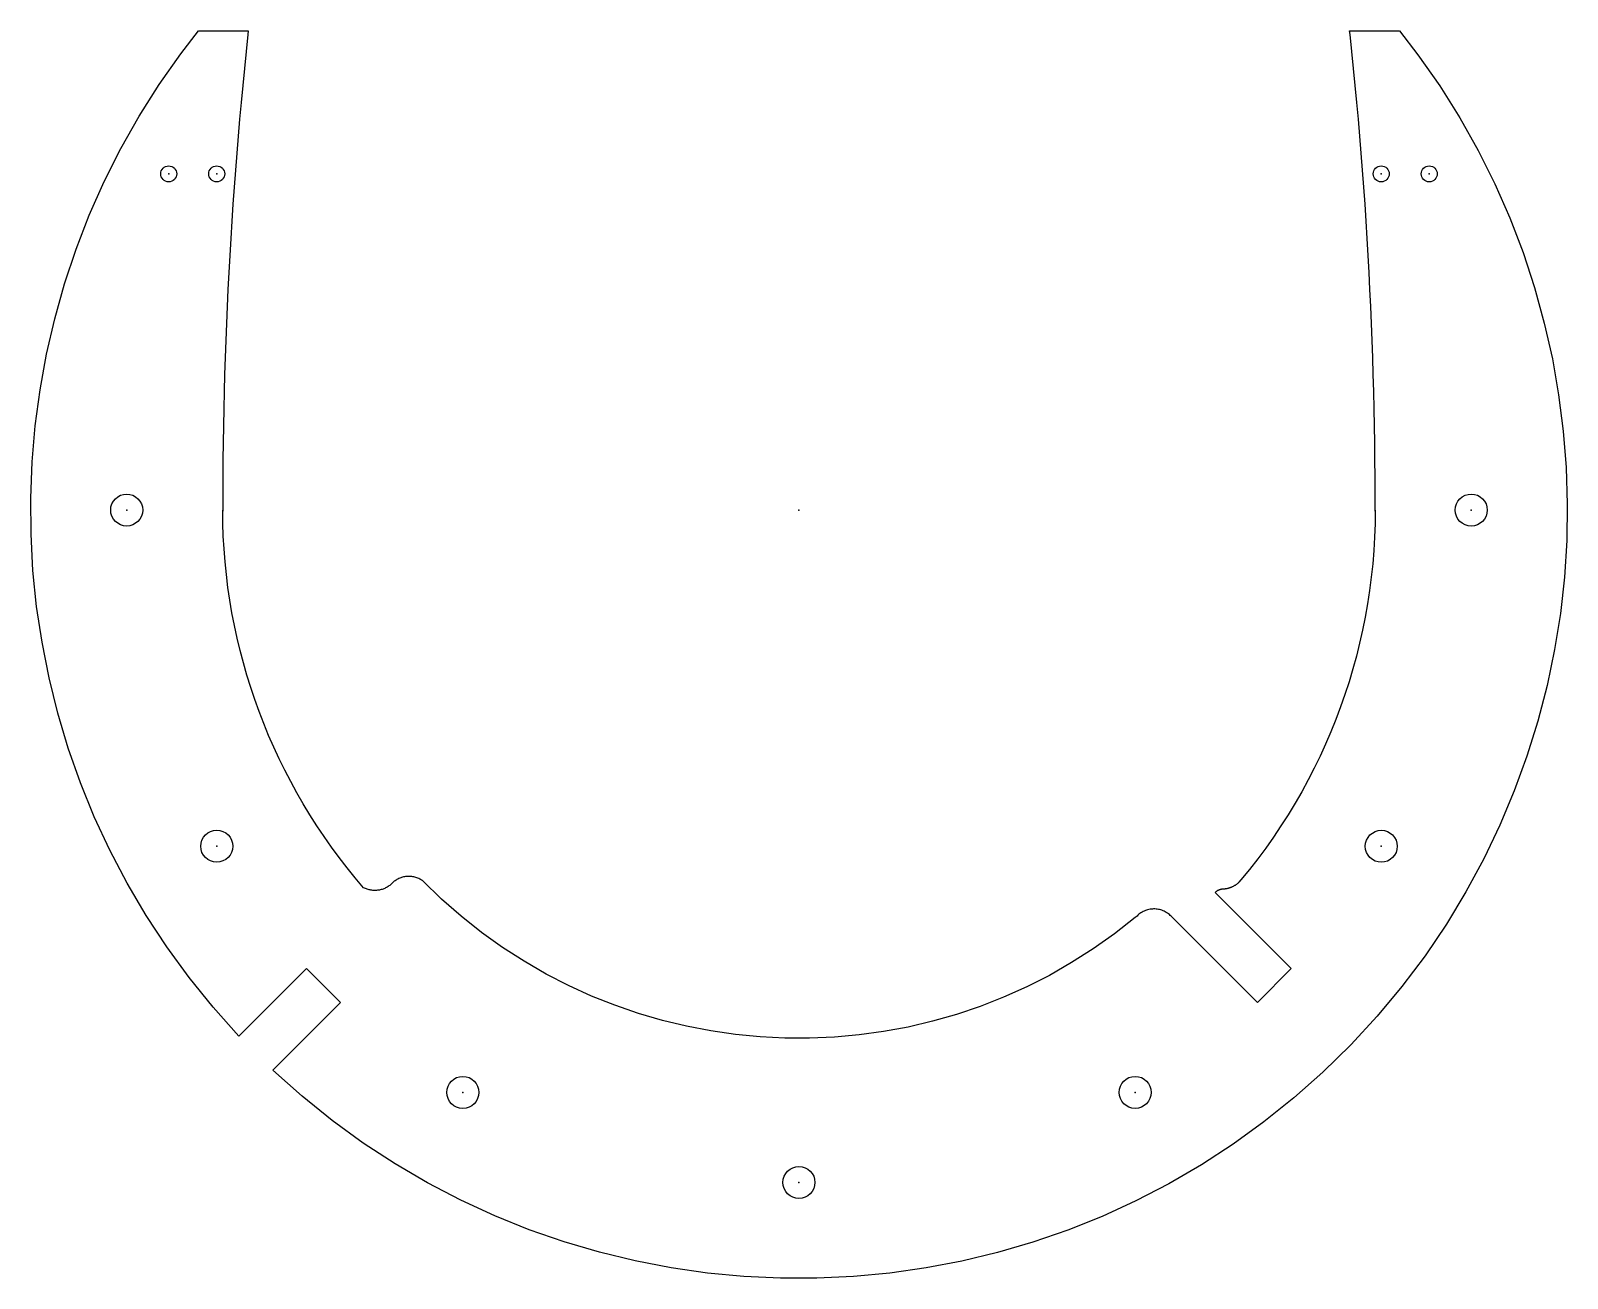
# Model space of a CAD drawing. Extents: x -12 to 12, y -12 to 7.5.
import ezdxf

# ---------------------------------------------------------------- set-up
doc = ezdxf.new("R2010")
doc.units = 0
doc.layers.add('blank', color=1, linetype='CONTINUOUS')

msp = doc.modelspace()

# ---------------------------------------------------------------- linework, layer by layer
at = {"layer": 'blank'}
for points in [[(9, -0.014835), (8.99993, 0.251529), (8.99882, 0.517876), (8.99668, 0.784203), (8.99351, 1.05051), (8.9893, 1.31678), (8.98405, 1.58303), (8.97778, 1.84924), (8.97046, 2.11542), (8.96212, 2.38157), (8.95274, 2.64766), (8.94233, 2.91372), (8.93088, 3.17973), (8.9184, 3.44568), (8.90489, 3.71159), (8.89035, 3.97744), (8.87477, 4.24322), (8.85816, 4.50895), (8.84052, 4.77461), (8.82185, 5.0402), (8.80214, 5.30572), (8.78141, 5.57116), (8.75964, 5.83653), (8.73684, 6.10182), (8.71301, 6.36702), (8.68815, 6.63214), (8.66226, 6.89717), (8.63534, 7.1621), (8.60739, 7.42694), (8.601, 7.48528), (9.37741, 7.48528), (9.66812, 7.11094), (10.0087, 6.62415), (10.3225, 6.12472), (10.6094, 5.61371), (10.8694, 5.09214), (11.1026, 4.56105), (11.3089, 4.02147), (11.4883, 3.47443), (11.6408, 2.92098), (11.7664, 2.36214), (11.8651, 1.79896), (11.9369, 1.23246), (11.9817, 0.663678), (11.9996, 0.093654), (11.9906, -0.476581), (11.9546, -1.04599), (11.8917, -1.61354), (11.8018, -2.1782), (11.6849, -2.73893), (11.5411, -3.29469), (11.3702, -3.84446), (11.1724, -4.3872), (10.9476, -4.92186), (10.6957, -5.44743), (10.4168, -5.96286), (10.1109, -6.46712), (9.77794, -6.95917), (9.41793, -7.43798), (9.03087, -7.90252), (8.61675, -8.35174), (8.18068, -8.77969), (7.72845, -9.18107), (7.26112, -9.55585), (6.7797, -9.90401), (6.28524, -10.2255), (5.77878, -10.5204), (5.26133, -10.7885), (4.73395, -11.03), (4.19765, -11.2446), (3.65349, -11.4326), (3.10249, -11.5937), (2.54568, -11.728), (1.98411, -11.8355), (1.4188, -11.9161), (0.850788, -11.9699), (0.281114, -11.9967), (-0.289192, -11.9966), (-0.859095, -11.9695), (-1.42756, -11.9155), (-1.99355, -11.8344), (-2.55604, -11.7263), (-3.11398, -11.5912), (-3.66635, -11.4289), (-4.21211, -11.2396), (-4.75023, -11.0231), (-5.27967, -10.7795), (-5.79939, -10.5087), (-6.30836, -10.2107), (-6.80556, -9.88546), (-7.28994, -9.53299), (-7.76046, -9.15323), (-8.2161, -8.74618), (-7.15946, -7.68979), (-7.68979, -7.15946), (-8.74617, -8.21611), (-9.14887, -7.76558), (-9.52491, -7.3004), (-9.8743, -6.82159), (-10.1971, -6.33014), (-10.4932, -5.82706), (-10.7627, -5.31335), (-11.0057, -4.79002), (-11.2221, -4.25807), (-11.4119, -3.7185), (-11.5752, -3.17232), (-11.712, -2.62053), (-11.8222, -2.06414), (-11.906, -1.50414), (-11.9633, -0.941542), (-11.9941, -0.377352), (-11.9985, 0.187429), (-11.9765, 0.751797), (-11.9281, 1.31475), (-11.8532, 1.87528), (-11.752, 2.43239), (-11.6244, 2.98507), (-11.4705, 3.53232), (-11.2902, 4.07313), (-11.0836, 4.60651), (-10.8507, 5.13144), (-10.5915, 5.64693), (-10.3061, 6.15196), (-9.99436, 6.64555), (-9.65641, 7.12668), (-9.37717, 7.48528), (-8.601, 7.48528), (-8.60739, 7.42694), (-8.63534, 7.1621), (-8.66226, 6.89717), (-8.68815, 6.63214), (-8.71301, 6.36702), (-8.73684, 6.10182), (-8.75964, 5.83653), (-8.78141, 5.57116), (-8.80214, 5.30572), (-8.82185, 5.0402), (-8.84052, 4.77461), (-8.85816, 4.50895), (-8.87477, 4.24322), (-8.89035, 3.97744), (-8.90489, 3.71159), (-8.9184, 3.44568), (-8.93088, 3.17973), (-8.94233, 2.91372), (-8.95274, 2.64766), (-8.96212, 2.38157), (-8.97046, 2.11542), (-8.97778, 1.84924), (-8.98405, 1.58303), (-8.9893, 1.31678), (-8.99351, 1.05051), (-8.99668, 0.784203), (-8.99882, 0.517876), (-8.99993, 0.251529), (-9, -0.014835)], [(9, 0), (8.99753, -0.211357), (8.99011, -0.422152), (8.97778, -0.632307), (8.96058, -0.841741), (8.93853, -1.05038), (8.91166, -1.25814), (8.88001, -1.46494), (8.8436, -1.6707), (8.80247, -1.87536), (8.75665, -2.07882), (8.70617, -2.281), (8.65106, -2.48184), (8.59134, -2.68124), (8.52706, -2.87914), (8.45823, -3.07545), (8.3849, -3.27009), (8.3071, -3.46298), (8.22484, -3.65405), (8.13817, -3.84322), (8.04712, -4.0304), (7.95171, -4.21552), (7.85198, -4.3985), (7.74796, -4.57926), (7.63968, -4.75772), (7.52716, -4.9338), (7.41044, -5.10743), (7.28956, -5.27852), (7.16454, -5.447), (7.03541, -5.61279), (6.9022, -5.7758), (6.87144, -5.81169), (6.86518, -5.8178), (6.8588, -5.82374), (6.85229, -5.82952), (6.84567, -5.83515), (6.83892, -5.8406), (6.83206, -5.8459), (6.82509, -5.85102), (6.81801, -5.85598), (6.81083, -5.86077), (6.80354, -5.86539), (6.79615, -5.86984), (6.78867, -5.87411), (6.7811, -5.87821), (6.77344, -5.88213), (6.76569, -5.88587), (6.75786, -5.88944), (6.74995, -5.89282), (6.74197, -5.89603), (6.73391, -5.89904), (6.72578, -5.90188), (6.71758, -5.90453), (6.70932, -5.90699), (6.701, -5.90926), (6.69262, -5.91135), (6.68418, -5.91324), (6.6757, -5.91493), (6.66717, -5.91644), (6.65859, -5.91775), (6.64997, -5.91886), (6.64131, -5.91977), (6.63262, -5.92048), (6.62389, -5.92099), (6.6196, -5.92095), (6.61533, -5.92111), (6.61107, -5.92137), (6.60683, -5.92173), (6.60261, -5.9222), (6.5984, -5.92277), (6.59422, -5.92344), (6.59006, -5.92421), (6.58593, -5.92509), (6.58182, -5.92606), (6.57774, -5.92714), (6.5737, -5.92831), (6.56968, -5.92958), (6.5657, -5.93095), (6.56175, -5.93242), (6.55784, -5.93398), (6.55398, -5.93563), (6.55015, -5.93738), (6.54636, -5.93923), (6.54262, -5.94116), (6.53893, -5.94319), (6.53528, -5.94531), (6.53168, -5.94752), (6.52814, -5.94982), (6.52465, -5.95221), (6.52121, -5.95469), (6.51783, -5.95725), (6.51451, -5.9599), (6.51125, -5.96264), (6.50806, -5.96546), (6.50492, -5.96837), (6.50186, -5.97136), (7.68979, -7.15946), (7.15946, -7.68979), (5.82748, -6.35828), (5.81378, -6.34338), (5.79949, -6.3294), (5.78464, -6.31633), (5.76926, -6.30417), (5.75339, -6.29292), (5.73708, -6.28259), (5.72036, -6.27317), (5.70326, -6.26468), (5.68583, -6.2571), (5.66811, -6.25044), (5.65012, -6.2447), (5.63192, -6.23989), (5.61352, -6.236), (5.59499, -6.23304), (5.57635, -6.231), (5.55763, -6.22989), (5.53889, -6.22971), (5.52015, -6.23047), (5.50145, -6.23215), (5.48284, -6.23477), (5.46435, -6.23832), (5.44601, -6.2428), (5.42787, -6.24823), (5.40996, -6.25459), (5.39232, -6.26189), (5.37499, -6.27014), (5.35801, -6.27932), (5.34141, -6.28946), (5.32523, -6.30053), (5.30951, -6.31255), (5.29429, -6.32552), (5.27961, -6.33944), (5.25012, -6.36409), (4.92816, -6.61702), (4.59714, -6.85167), (4.25775, -7.06806), (3.91066, -7.26621), (3.55656, -7.44613), (3.19612, -7.60785), (2.83004, -7.75138), (2.45898, -7.87674), (2.08364, -7.98395), (1.70469, -8.07303), (1.32281, -8.14399), (0.938695, -8.19686), (0.553013, -8.23164), (0.166449, -8.24837), (-0.220314, -8.24706), (-0.606596, -8.22772), (-0.991714, -8.19038), (-1.37499, -8.13505), (-1.75574, -8.06175), (-2.13328, -7.9705), (-2.50693, -7.86131), (-2.87602, -7.73422), (-3.23985, -7.58922), (-3.59775, -7.42635), (-3.94903, -7.24562), (-4.29303, -7.04705), (-4.62904, -6.83065), (-4.95639, -6.59645), (-5.27441, -6.34446), (-5.58241, -6.0747), (-5.88002, -5.78751), (-5.89414, -5.77822), (-5.90854, -5.76964), (-5.9232, -5.76176), (-5.93809, -5.75459), (-5.9532, -5.74812), (-5.96851, -5.74235), (-5.98398, -5.73727), (-5.99959, -5.73289), (-6.01533, -5.72921), (-6.03117, -5.72621), (-6.04708, -5.72391), (-6.06305, -5.72229), (-6.07905, -5.72135), (-6.09505, -5.7211), (-6.11104, -5.72153), (-6.12699, -5.72264), (-6.14288, -5.72442), (-6.15869, -5.72688), (-6.17439, -5.73001), (-6.18995, -5.73381), (-6.20537, -5.73828), (-6.22061, -5.74342), (-6.23564, -5.74922), (-6.25046, -5.75568), (-6.26503, -5.7628), (-6.27934, -5.77058), (-6.29335, -5.77901), (-6.30705, -5.7881), (-6.32041, -5.79783), (-6.33341, -5.80822), (-6.34603, -5.81926), (-6.35824, -5.83094), (-6.36933, -5.84158), (-6.38076, -5.8517), (-6.39253, -5.86129), (-6.4046, -5.87035), (-6.41697, -5.87887), (-6.42962, -5.88686), (-6.44253, -5.8943), (-6.45568, -5.9012), (-6.46906, -5.90756), (-6.48264, -5.91337), (-6.49642, -5.91863), (-6.51036, -5.92334), (-6.52446, -5.92749), (-6.5387, -5.93108), (-6.55306, -5.93412), (-6.56752, -5.93659), (-6.58207, -5.93849), (-6.59669, -5.93982), (-6.61135, -5.94059), (-6.62605, -5.94077), (-6.64077, -5.94039), (-6.65548, -5.93942), (-6.67017, -5.93787), (-6.68483, -5.93574), (-6.69943, -5.93302), (-6.71396, -5.9297), (-6.7284, -5.9258), (-6.74273, -5.9213), (-6.75694, -5.91621), (-6.77101, -5.91051), (-6.78492, -5.90421), (-6.79865, -5.89731), (-6.92988, -5.74254), (-7.05734, -5.58516), (-7.181, -5.42525), (-7.30086, -5.26286), (-7.41686, -5.09808), (-7.529, -4.93097), (-7.63724, -4.76161), (-7.74156, -4.59006), (-7.84192, -4.41639), (-7.93832, -4.24067), (-8.03071, -4.06299), (-8.11907, -3.88339), (-8.20338, -3.70197), (-8.28361, -3.51878), (-8.35973, -3.33389), (-8.43172, -3.14739), (-8.49955, -2.95933), (-8.56319, -2.76979), (-8.62262, -2.57883), (-8.67782, -2.38654), (-8.72875, -2.19297), (-8.77538, -1.99821), (-8.8177, -1.80231), (-8.85568, -1.60535), (-8.88929, -1.40741), (-8.9185, -1.20854), (-8.94329, -1.00883), (-8.96364, -0.808338), (-8.9795, -0.607139), (-8.99087, -0.405303), (-8.99771, -0.202899), (-8.99999, 0)]]:
    msp.add_lwpolyline(points, dxfattribs=at)
for centre, radius in [((-9.84405, 5.25045), 0.125), ((-9.09405, 5.25045), 0.125), ((-9.09405, 5.25045), 0.125), ((9.09365, 5.25022), 0.125), ((9.84405, 5.25045), 0.125), ((-10.5, 0), 0.25), ((10.5, 0), 0.25), ((-9.09327, -5.25001), 0.25), ((9.09504, -5.25102), 0.25), ((-5.25044, -9.09405), 0.25), ((5.25013, -9.09349), 0.25), ((0, -10.5), 0.25)]:
    msp.add_circle(centre, radius, dxfattribs=at)
for p in [(-9.84405, 5.25045), (-9.09405, 5.25045), (-9.09405, 5.25045), (-9.09405, 5.25045), (-9.09405, 5.25045), (-9.09405, 5.25045), (9.09365, 5.25022), (9.84405, 5.25045), (-10.5, 0), (0, 0), (0, 0), (10.5, 0), (-9.09327, -5.25001), (9.09504, -5.25102), (-5.25044, -9.09405), (5.25013, -9.09349), (0, -10.5)]:
    msp.add_point(p, dxfattribs=at)

doc.saveas('drawing.dxf')
